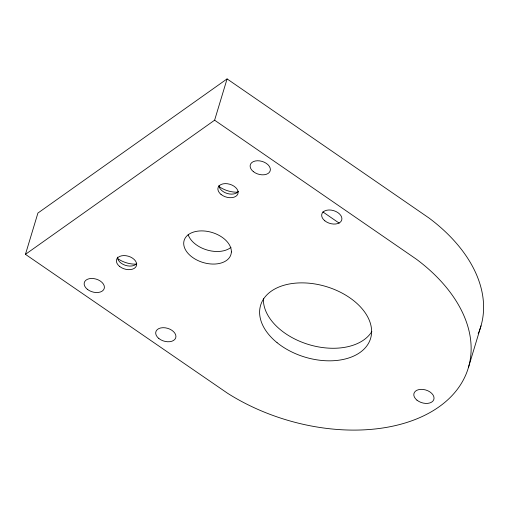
<?xml version="1.0" encoding="UTF-8"?>
<svg xmlns="http://www.w3.org/2000/svg" width="509" height="509" viewBox="0 0 509 509"><rect width="100%" height="100%" fill="white"/><g stroke="black" fill="none" stroke-linecap="round" stroke-linejoin="round"><path stroke-width="0.76" d="M25.45 254.341L214.613 120.194L416.534 259.31A159.502 102.309 16.8 0 1 439.063 406.812A159.502 102.309 16.8 0 1 227.606 393.292L25.45 254.341L37.914 213.055L227.078 78.908L428.998 218.017A159.502 102.309 16.8 0 1 479.325 330.895M214.613 120.194L227.078 78.908M468.554 367.097L481.018 325.811M322.846 211.897L339.179 223.139M237.563 192.192A20.774 13.329 16.8 0 1 218.647 186.249M136.088 264.152A20.774 13.329 16.8 0 1 117.178 258.209M371.875 331.48A57.441 36.845 16.8 0 1 308.753 344.561A57.441 36.845 16.8 0 1 263.407 298.732M230.978 247.374A24.445 15.677 16.8 0 1 219.303 251.433L218.113 251.491A24.445 15.677 16.8 0 1 188.158 234.706M479.052 331.607A159.502 102.309 16.8 0 1 478.18 333.739M136.756 263.541A10.39 6.662 16.8 0 1 125.252 265.278A10.39 6.662 16.8 0 1 117.49 257.128M238.447 191.289A10.39 6.662 16.8 0 1 227.243 193.484A10.39 6.662 16.8 0 1 218.959 185.524M231.36 251.968L231.296 252.801A24.445 15.677 16.8 0 1 215.504 263.999L214.321 264.056A24.445 15.677 16.8 0 1 184.105 246.407A24.445 15.677 16.8 0 1 205.649 231.131A24.445 15.677 16.8 0 1 231.36 251.968M416.954 400.157A10.39 6.662 16.8 0 0 433.77 399.673A10.39 6.662 16.8 0 0 421.038 389.347A10.39 6.662 16.8 0 0 416.954 400.157M221.033 194.432A10.39 6.662 16.8 0 0 237.849 193.948A10.39 6.662 16.8 0 0 225.118 183.622A10.39 6.662 16.8 0 0 221.033 194.432M119.564 266.398A10.39 6.662 16.8 0 0 136.38 265.908A10.39 6.662 16.8 0 0 123.642 255.582A10.39 6.662 16.8 0 0 119.564 266.398M87.306 289.265A10.39 6.662 16.8 0 0 104.129 288.781A10.39 6.662 16.8 0 0 91.391 278.455A10.39 6.662 16.8 0 0 87.306 289.265M253.285 171.565A10.39 6.662 16.8 0 0 270.101 171.075A10.39 6.662 16.8 0 0 257.369 160.755A10.39 6.662 16.8 0 0 253.285 171.565M277.081 342.678A57.441 36.845 16.8 0 0 370.075 339.974A57.441 36.845 16.8 0 0 299.661 282.902A57.441 36.845 16.8 0 0 277.081 342.678M158.846 338.498A10.39 6.662 16.8 0 0 175.662 338.008A10.39 6.662 16.8 0 0 162.931 327.688A10.39 6.662 16.8 0 0 158.846 338.498M324.818 220.791A10.39 6.662 16.8 0 0 341.641 220.302A10.39 6.662 16.8 0 0 328.903 209.982A10.39 6.662 16.8 0 0 324.818 220.791"/></g></svg>
